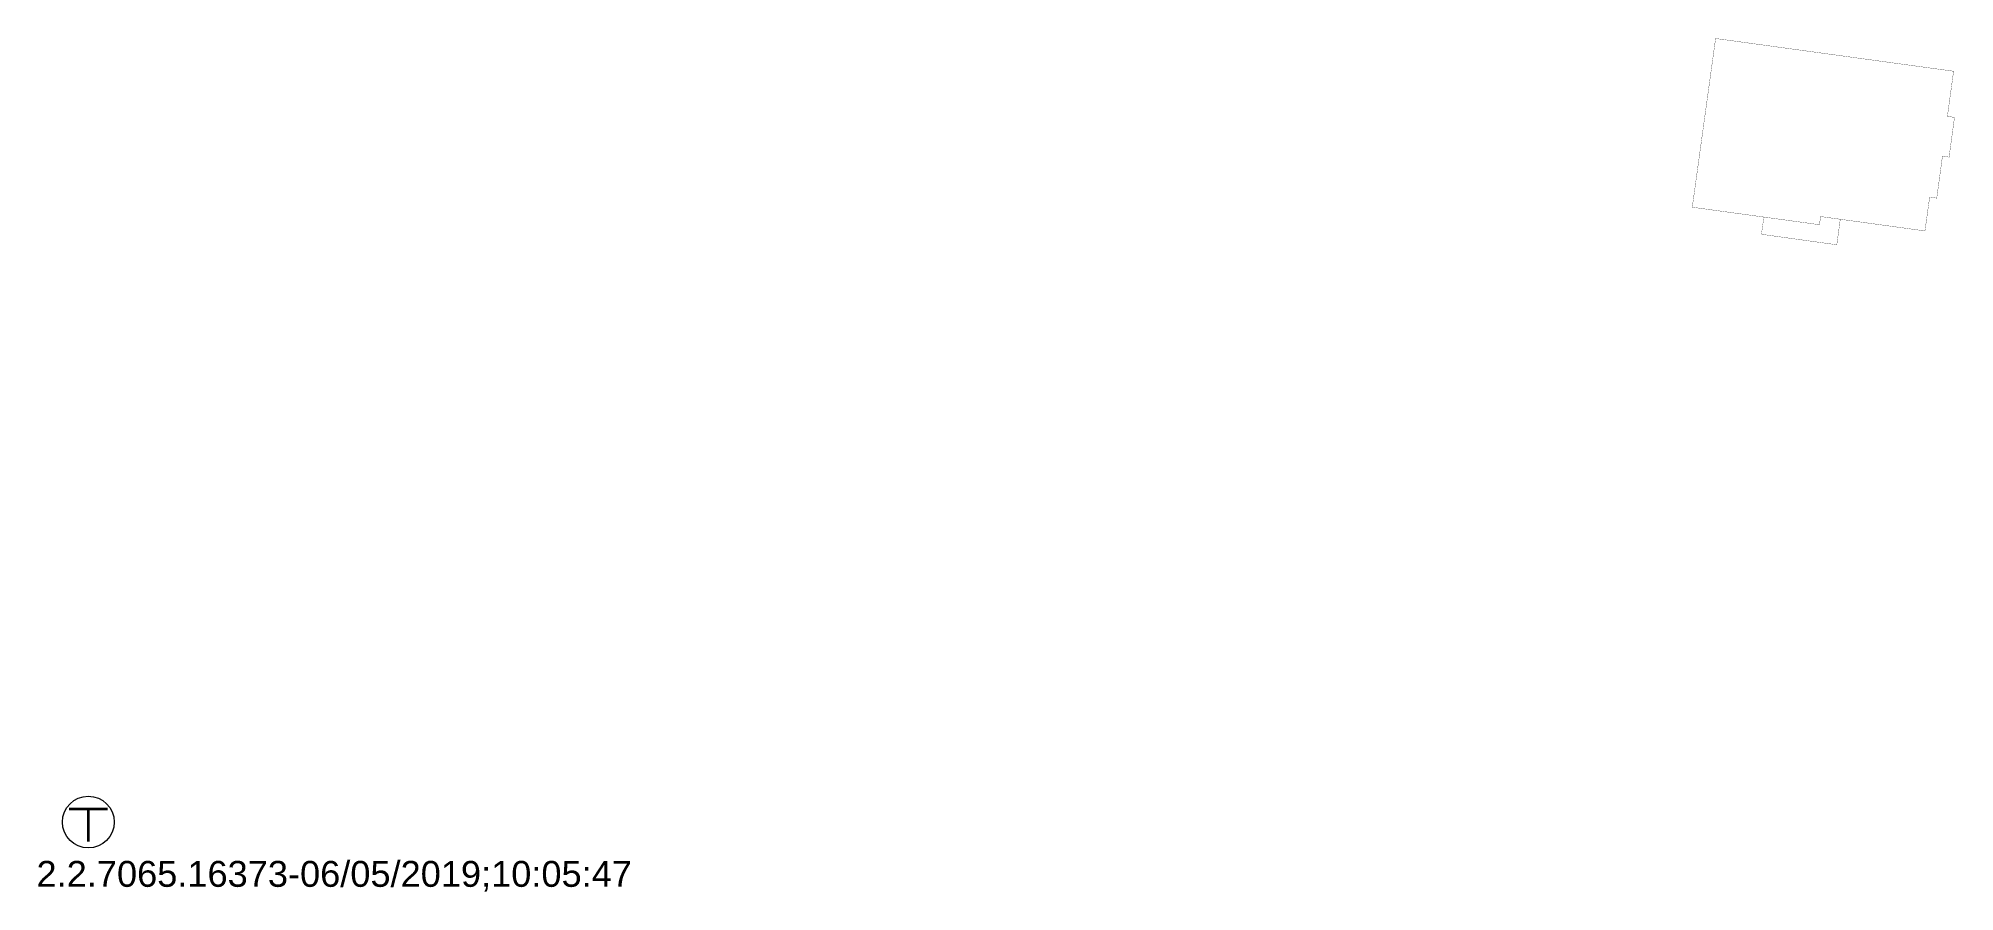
# Model space of a CAD drawing. Extents: x 185569 to 185717, y 655807 to 655872.
import ezdxf

# ---------------------------------------------------------------- set-up
doc = ezdxf.new("R2010")
doc.units = 0
doc.header["$MEASUREMENT"] = 0
doc.layers.add('PBLDEM', color=50, linetype='Continuous')
doc.layers.add('VER', color=1, linetype='Continuous')
doc.styles.add('MAVAT_ADP_STYLE', font='arial.ttf')

# ---------------------------------------------------------------- blocks, each defined once
blk = doc.blocks.new('VER')
at = {"lineweight": 0, "const_width": 0.2}
for points in [[(-1.5, 1), (1.5, 1), (1.5, 1)], [(0, 1), (0, 0), (0, -1.5)]]:
    blk.add_lwpolyline(points, dxfattribs=at)
at = {"lineweight": 0}
blk.add_circle((0, 0), 2, dxfattribs=at)
at = {"lineweight": 0, "style": 'MAVAT_ADP_STYLE', "flags": 4}
blk.add_attdef('VER_NO', (-4, -5), '', height=2, dxfattribs=at)

msp = doc.modelspace()

# ---------------------------------------------------------------- linework, layer by layer
at = {"layer": 'PBLDEM', "lineweight": 0, "const_width": 0.02, "elevation": 0.02}
msp.add_lwpolyline([(185698.57, 655872.46), (185716.95, 655869.93), (185716.47, 655866.44), (185717.02, 655866.37), (185716.6, 655863.3), (185716.09, 655863.37), (185715.65, 655860.13), (185715.1, 655860.2), (185714.74, 655857.6), (185706.68, 655858.71), (185706.59, 655858.08), (185696.77, 655859.43)], close=True, dxfattribs=at)
at = {"layer": 'PBLDEM', "lineweight": 0, "const_width": 0.02}
msp.add_lwpolyline([(185702.3, 655858.67), (185702.11, 655857.34), (185707.93, 655856.53), (185708.2, 655858.5), (185706.68, 655858.71), (185706.59, 655858.08)], close=True, dxfattribs=at)

# ---------------------------------------------------------------- block references
at = {"layer": 'VER', "lineweight": 0}
msp.add_blockref('VER', (185572.9, 655811.95), dxfattribs=at).add_auto_attribs({'VER_NO': '2.2.7065.16373-06/05/2019;10:05:47'})

doc.saveas('drawing.dxf')
